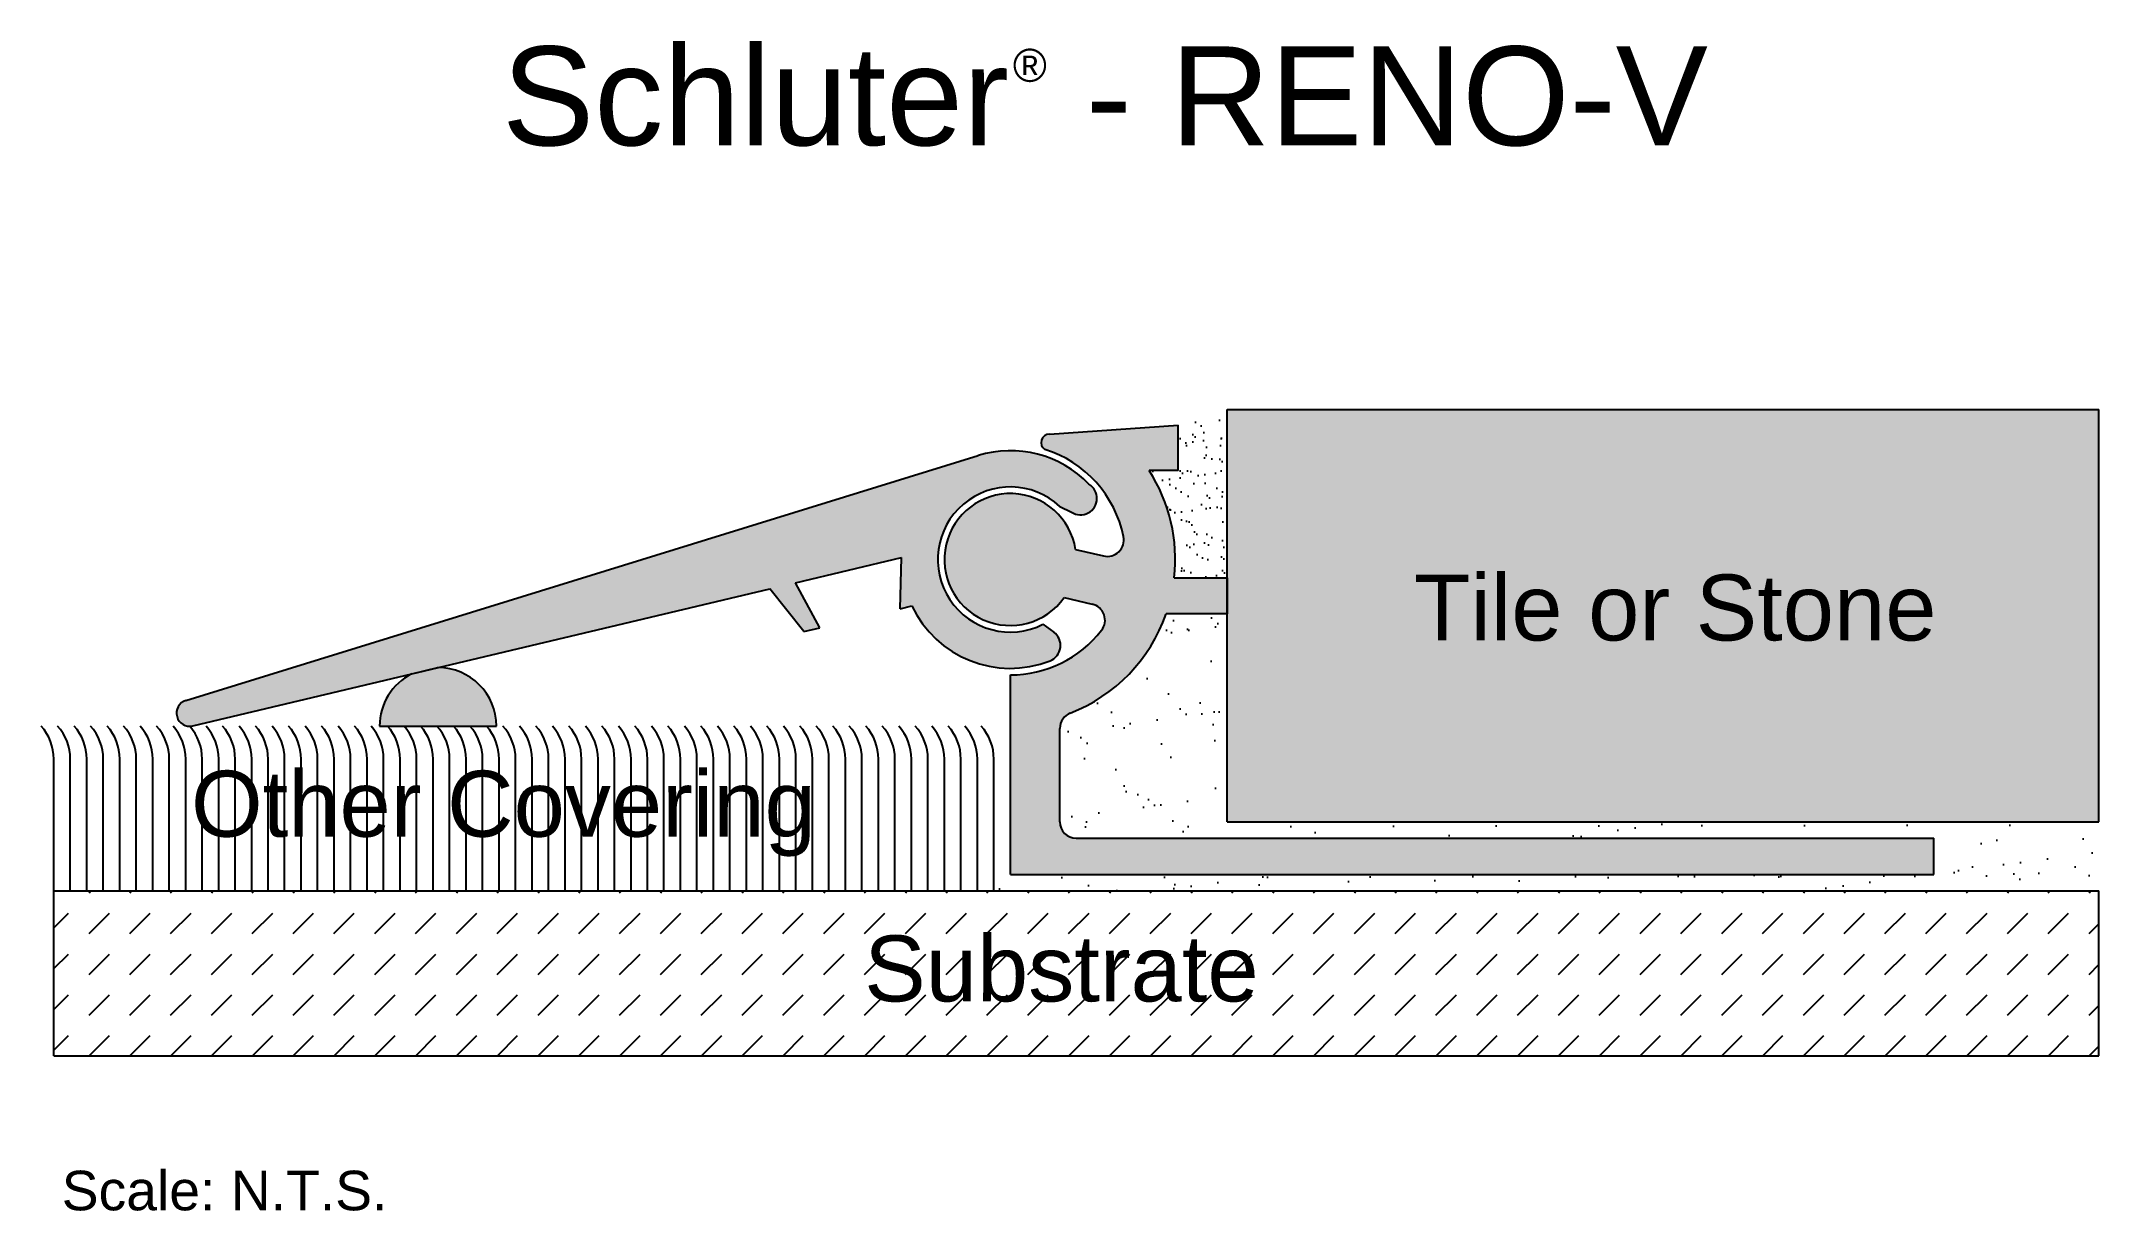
# Model space of a CAD drawing. Extents: x 394.5 to 456.9, y 88.1 to 123.6.
import ezdxf

# ---------------------------------------------------------------- set-up
doc = ezdxf.new("R2010")
doc.units = 0
doc.header["$MEASUREMENT"] = 0
for name, color, linetype in [('HATCH', 7, 'CONTINUOUS'), ('INSTALLATION', 7, 'CONTINUOUS'), ('SCHLÜTER-RENO-V-125-30', 7, 'CONTINUOUS'), ('TEXT', 7, 'CONTINUOUS')]:
    doc.layers.add(name, color=color, linetype=linetype)
doc.styles.add('STYLE1', font='ARIAL.TTF')

msp = doc.modelspace()

# ---------------------------------------------------------------- hatches: boundary and pattern name
at = {"layer": 'HATCH', "linetype": 'Continuous'}
h = msp.add_hatch(dxfattribs=at)
h.set_pattern_fill('AR-SAND', scale=0.4, style=0)
h.paths.add_polyline_path([(430.481, 112.413), (428.999, 111.937), (428.999, 110.563), (428.12, 110.563, -0.171827), (428.881, 107.313), (430.481, 107.313)])
for color, points in [(9, [(430.481, 112.413), (456.912, 112.413), (456.912, 99.913), (430.481, 99.913)]), (7, [(430.481, 107.313), (428.881, 107.313, 0.171827), (428.12, 110.563), (428.999, 110.563), (428.999, 111.937), (425.06, 111.661, 0.697051), (424.96, 111.203, -0.27319), (427.342, 108.558, -0.546488), (426.738, 107.972), (425.888, 108.171, 5.138733), (425.546, 106.71), (426.396, 106.511, -0.546488), (426.677, 105.718, -0.231754), (423.912, 104.363), (423.912, 98.313), (451.912, 98.313), (451.912, 99.413), (425.912, 99.413, -0.414214), (425.412, 99.913), (425.412, 102.74, -0.30896), (425.73, 103.206, 0.218984), (428.631, 106.213), (430.481, 106.213)]), (7, [(425.409, 109.475), (425.768, 109.297, 1.018264), (426.293, 110.148, 0.283813), (422.937, 111.016), (398.916, 103.589, 0.967304), (399.126, 102.818), (416.622, 106.977), (417.649, 105.679), (418.136, 105.795), (417.398, 107.161), (420.612, 107.926), (420.568, 106.373), (420.926, 106.458, 0.394969), (425.116, 104.791, 0.592197), (425.228, 105.661), (424.901, 105.899, -1.913375)]), (9, [(408.331, 102.813, 0.414214), (406.56, 104.585), (405.763, 104.395, 0.283229), (404.788, 102.813)])]:
    msp.add_hatch(color=color, dxfattribs=at).paths.add_polyline_path(points)
h = msp.add_hatch(dxfattribs=at)
h.set_pattern_fill('AR-SAND', style=0)
h.paths.add_polyline_path([(430.481, 106.213), (428.631, 106.213, -0.218984), (425.73, 103.206, 0.30896), (425.412, 102.74), (425.412, 99.913, 0.414214), (425.912, 99.413), (451.912, 99.413), (451.912, 98.313), (423.912, 98.313), (423.412, 97.813), (456.912, 97.813), (456.912, 99.913), (430.481, 99.913)])
h = msp.add_hatch(dxfattribs=at)
h.set_pattern_fill('DASH', scale=7, angle=45, style=0)
h.paths.add_polyline_path([(456.912, 97.813), (394.918, 97.813), (394.918, 92.813), (456.912, 92.813)])
h.paths.add_polyline_path([(419.092, 93.912), (431.844, 93.912), (431.844, 97.015), (419.092, 97.015)], flags=24)

# ---------------------------------------------------------------- linework, layer by layer
at = {"layer": 'INSTALLATION', "color": 1, "linetype": 'Continuous'}
for p, q in [((430.481, 99.913), (430.481, 112.413)), ((430.481, 112.413), (456.912, 112.413)), ((456.912, 99.913), (456.912, 112.413)), ((405.763, 104.395), (406.56, 104.585)), ((404.788, 102.813), (408.331, 102.813)), ((394.912, 97.813), (394.912, 101.813)), ((395.412, 97.813), (395.412, 101.813)), ((395.912, 97.813), (395.912, 101.813)), ((396.412, 97.813), (396.412, 101.813)), ((396.912, 97.813), (396.912, 101.813)), ((397.412, 97.813), (397.412, 101.813)), ((397.912, 97.813), (397.912, 101.813)), ((398.412, 97.813), (398.412, 101.813)), ((398.912, 97.813), (398.912, 101.813)), ((399.412, 97.813), (399.412, 101.813)), ((399.912, 97.813), (399.912, 101.813)), ((400.412, 97.813), (400.412, 101.813)), ((400.912, 97.813), (400.912, 101.813)), ((401.412, 97.813), (401.412, 101.813)), ((401.912, 97.813), (401.912, 101.813)), ((402.412, 97.813), (402.412, 101.813)), ((402.912, 97.813), (402.912, 101.813)), ((403.412, 97.813), (403.412, 101.813)), ((403.912, 97.813), (403.912, 101.813)), ((404.412, 97.813), (404.412, 101.813)), ((404.912, 97.813), (404.912, 101.813)), ((405.412, 97.813), (405.412, 101.813)), ((405.912, 97.813), (405.912, 101.813)), ((406.412, 97.813), (406.412, 101.813)), ((406.912, 97.813), (406.912, 101.813)), ((407.412, 97.813), (407.412, 101.813)), ((407.912, 97.813), (407.912, 101.813)), ((408.412, 97.813), (408.412, 101.813)), ((408.912, 97.813), (408.912, 101.813)), ((409.412, 97.813), (409.412, 101.813)), ((409.912, 97.813), (409.912, 101.813)), ((410.412, 97.813), (410.412, 101.813)), ((410.912, 97.813), (410.912, 101.813)), ((411.412, 97.813), (411.412, 101.813)), ((411.912, 97.813), (411.912, 101.813)), ((412.412, 97.813), (412.412, 101.813)), ((412.912, 97.813), (412.912, 101.813)), ((413.412, 97.813), (413.412, 101.813)), ((413.912, 97.813), (413.912, 101.813)), ((414.412, 97.813), (414.412, 101.813)), ((414.912, 97.813), (414.912, 101.813)), ((415.412, 97.813), (415.412, 101.813)), ((415.912, 97.813), (415.912, 101.813)), ((416.412, 97.813), (416.412, 101.813)), ((416.912, 97.813), (416.912, 101.813)), ((417.412, 97.813), (417.412, 101.813)), ((417.912, 97.813), (417.912, 101.813)), ((418.412, 97.813), (418.412, 101.813)), ((418.912, 97.813), (418.912, 101.813)), ((419.412, 97.813), (419.412, 101.813)), ((419.912, 97.813), (419.912, 101.813)), ((420.412, 97.813), (420.412, 101.813)), ((420.912, 97.813), (420.912, 101.813)), ((421.412, 97.813), (421.412, 101.813)), ((421.912, 97.813), (421.912, 101.813)), ((422.412, 97.813), (422.412, 101.813)), ((422.912, 97.813), (422.912, 101.813)), ((423.412, 97.813), (423.412, 101.813)), ((430.481, 99.913), (456.912, 99.913)), ((394.918, 92.813), (394.918, 97.813)), ((394.918, 97.813), (456.912, 97.813)), ((456.912, 92.813), (456.912, 97.813)), ((394.918, 92.813), (456.912, 92.813))]:
    msp.add_line(p, q, dxfattribs=at)
for centre, radius, start, end in [((406.56, 102.813), 1.772, 116.74527, 180), ((406.56, 102.813), 1.772, 0, 90), ((393.412, 101.813), 1.5, 0, 41.81031), ((393.912, 101.813), 1.5, 0, 41.81031), ((394.412, 101.813), 1.5, 0, 41.81031), ((394.912, 101.813), 1.5, 0, 41.81031), ((395.412, 101.813), 1.5, 0, 41.81031), ((395.912, 101.813), 1.5, 0, 41.81031), ((396.412, 101.813), 1.5, 0, 41.81031), ((396.912, 101.813), 1.5, 0, 41.81031), ((397.412, 101.813), 1.5, 0, 41.81031), ((397.912, 101.813), 1.5, 0, 41.47721), ((398.412, 101.813), 1.5, 0, 41.81031), ((398.912, 101.813), 1.5, 0, 41.81031), ((399.412, 101.813), 1.5, 0, 41.81031), ((399.912, 101.813), 1.5, 0, 41.81031), ((400.412, 101.813), 1.5, 0, 41.81031), ((400.912, 101.813), 1.5, 0, 41.81031), ((401.412, 101.813), 1.5, 0, 41.81031), ((401.912, 101.813), 1.5, 0, 41.81031), ((402.412, 101.813), 1.5, 0, 41.81031), ((402.912, 101.813), 1.5, 0, 41.81031), ((403.412, 101.813), 1.5, 0, 41.81031), ((403.912, 101.813), 1.5, 0, 41.81031), ((404.412, 101.813), 1.5, 0, 41.81031), ((404.912, 101.813), 1.5, 0, 41.81031), ((405.412, 101.813), 1.5, 0, 41.81031), ((405.912, 101.813), 1.5, 0, 41.81031), ((406.412, 101.813), 1.5, 0, 41.81031), ((406.912, 101.813), 1.5, 0, 41.81031), ((407.412, 101.813), 1.5, 0, 41.81031), ((407.912, 101.813), 1.5, 0, 41.81031), ((408.412, 101.813), 1.5, 0, 41.81031), ((408.912, 101.813), 1.5, 0, 41.81031), ((409.412, 101.813), 1.5, 0, 41.81031), ((409.912, 101.813), 1.5, 0, 41.81031), ((410.412, 101.813), 1.5, 0, 41.81031), ((410.912, 101.813), 1.5, 0, 41.81031), ((411.412, 101.813), 1.5, 0, 41.81031), ((411.912, 101.813), 1.5, 0, 41.81031), ((412.412, 101.813), 1.5, 0, 41.81031), ((412.912, 101.813), 1.5, 0, 41.81031), ((413.412, 101.813), 1.5, 0, 41.81031), ((413.912, 101.813), 1.5, 0, 41.81031), ((414.412, 101.813), 1.5, 0, 41.81031), ((414.912, 101.813), 1.5, 0, 41.81031), ((415.412, 101.813), 1.5, 0, 41.81031), ((415.912, 101.813), 1.5, 0, 41.81031), ((416.412, 101.813), 1.5, 0, 41.81031), ((416.912, 101.813), 1.5, 0, 41.81031), ((417.412, 101.813), 1.5, 0, 41.81031), ((417.912, 101.813), 1.5, 0, 41.81031), ((418.412, 101.813), 1.5, 0, 41.81031), ((418.912, 101.813), 1.5, 0, 41.81031), ((419.412, 101.813), 1.5, 0, 41.81031), ((419.912, 101.813), 1.5, 0, 41.81031), ((420.412, 101.813), 1.5, 0, 41.81031), ((420.912, 101.813), 1.5, 0, 41.81031), ((421.412, 101.813), 1.5, 0, 41.81031), ((421.912, 101.813), 1.5, 0, 41.81031)]:
    msp.add_arc(centre, radius, start, end, dxfattribs=at)
at = {"layer": 'SCHLÜTER-RENO-V-125-30', "color": 7, "linetype": 'Continuous'}
for p, q in [((425.095, 111.663), (428.999, 111.937)), ((428.999, 110.563), (428.999, 111.937)), ((398.916, 103.589), (422.937, 111.016)), ((428.999, 110.563), (428.12, 110.563)), ((425.409, 109.475), (425.768, 109.297)), ((417.398, 107.161), (420.612, 107.926)), ((420.568, 106.373), (420.612, 107.926)), ((425.888, 108.171), (426.738, 107.972)), ((428.881, 107.313), (430.481, 107.313)), ((430.481, 107.313), (430.481, 106.213)), ((399.126, 102.818), (416.622, 106.977)), ((417.649, 105.679), (416.622, 106.977)), ((418.136, 105.795), (417.398, 107.161)), ((425.546, 106.71), (426.396, 106.511)), ((420.568, 106.373), (420.926, 106.458)), ((430.481, 106.213), (428.631, 106.213)), ((417.649, 105.679), (418.136, 105.795)), ((424.901, 105.899), (425.228, 105.661)), ((423.912, 98.313), (423.912, 104.363)), ((425.412, 99.913), (425.412, 102.74)), ((425.912, 99.413), (451.912, 99.413)), ((451.912, 98.313), (451.912, 99.413)), ((423.912, 98.313), (451.912, 98.313))]:
    msp.add_line(p, q, dxfattribs=at)
for centre, radius, start, end in [((423.912, 107.863), 3.3, 43.80267, 107.18118), ((425.095, 111.413), 0.25, 90, 237.5138), ((423.912, 107.863), 3.5, 11.4413, 72.56055), ((423.912, 107.863), 5, 353.68468, 392.68364), ((423.912, 107.863), 2.2, 47.11162, 296.73876), ((423.912, 107.863), 2, 8.84129, 324.79266), ((426.038, 109.717), 0.5, 237.29459, 419.36846), ((426.852, 108.459), 0.5, 256.81698, 371.4413), ((423.912, 107.863), 3.3, 205.20166, 291.41166), ((423.912, 107.863), 5, 291.32369, 340.73122), ((426.282, 106.024), 0.5, 322.19266, 436.81698), ((423.912, 107.863), 3.5, 270, 322.19266), ((424.934, 105.257), 0.5, 291.41166, 413.9472), ((399.034, 103.207), 0.4, 107.18118, 283.37263), ((425.912, 102.74), 0.5, 111.32369, 180), ((425.912, 99.913), 0.5, 180, 270)]:
    msp.add_arc(centre, radius, start, end, dxfattribs=at)

# ---------------------------------------------------------------- texts
at = {"layer": 'SCHLÜTER-RENO-V-125-30', "color": 7, "linetype": 'Continuous', "style": 'STYLE1'}
for s, height, p in [('Schluter  - RENO-V', 3, (408.501, 120.421)), ('®', 1, (423.989, 122.347))]:
    msp.add_text(s, height=height, dxfattribs=at).set_placement(p)
at = {"layer": 'SCHLÜTER-RENO-V-125-30', "color": 7, "linetype": 'Continuous', "insert": (395.153, 89.331), "char_height": 1.2, "width": 49.85145, "attachment_point": 1, "style": 'STYLE1'}
msp.add_mtext('{\\fArial|b0|i0|c0|p32;Scale: N.T.S.}', dxfattribs=at)
at = {"layer": 'TEXT', "color": 7, "linetype": 'Continuous', "style": 'STYLE1'}
for s, p in [('Tile or Stone', (436.151, 105.408)), ('Other Covering', (399.072, 99.459)), ('Substrate', (419.483, 94.464))]:
    msp.add_text(s, height=2, dxfattribs=at).set_placement(p)

doc.saveas('drawing.dxf')
